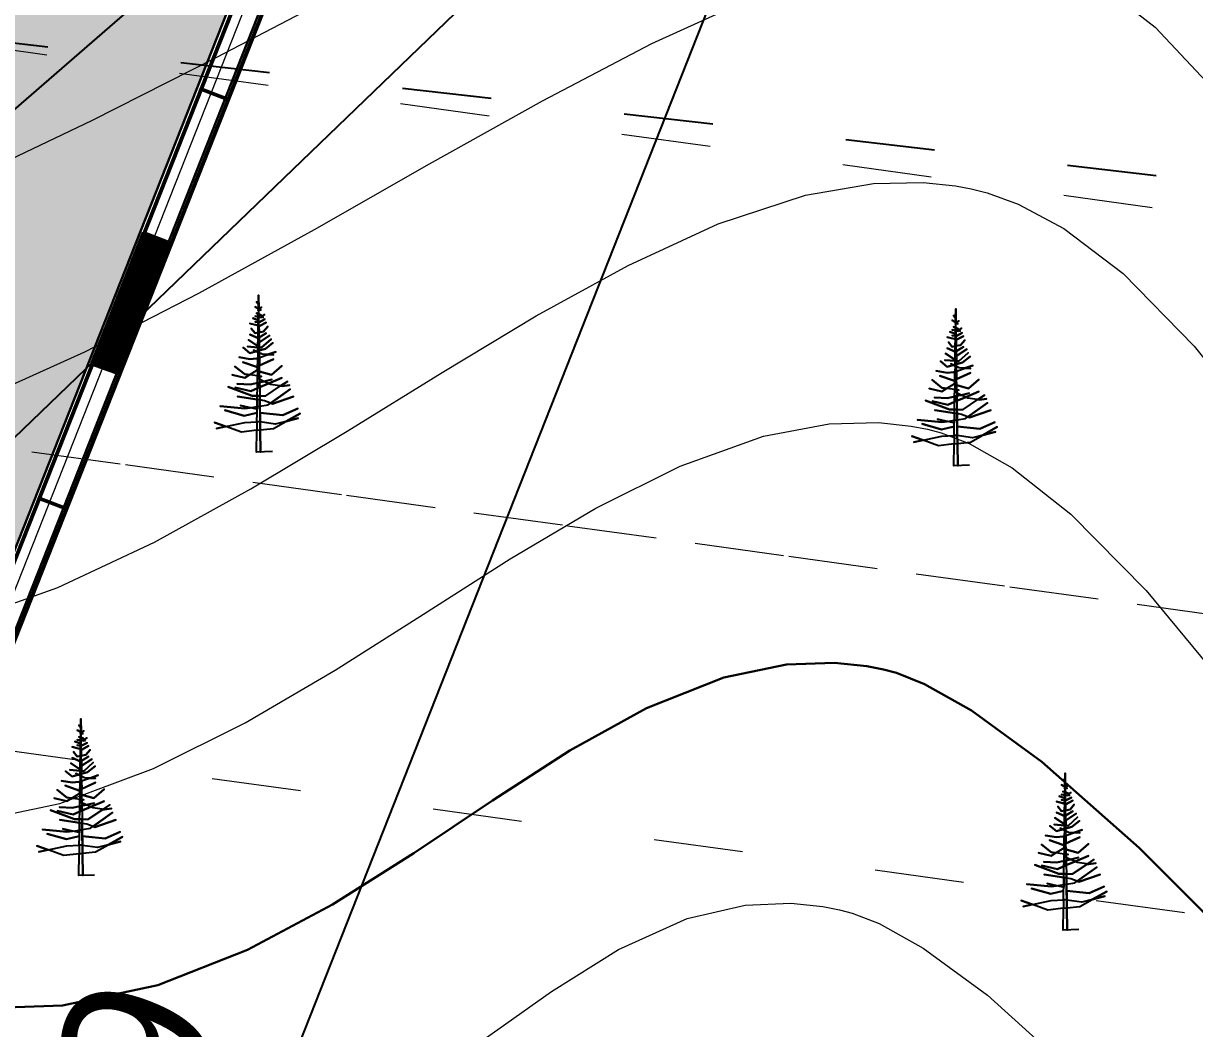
# Model space of a CAD drawing. Header units: feet. Extents: x 3381 to 684025, y 675186 to 4375940.
# Drawn here: x 682198.5 to 682214.25, y 4375676.15 to 4375689.66 of the extents above; entities that cross this region are included whole.
import ezdxf

# ---------------------------------------------------------------- set-up
doc = ezdxf.new("R2010")
doc.units = ezdxf.units.FT
doc.header["$MEASUREMENT"] = 0
doc.header["$PDMODE"] = 34
doc.header["$PDSIZE"] = 0.01
doc.linetypes.add('ACAD_ISO03W100', pattern=[30, 12, -18])
doc.layers.get('0').update_dxf_attribs({"linetype": 'CONTINUOUS'})
doc.layers.get('Defpoints').update_dxf_attribs({"linetype": 'CONTINUOUS'})
doc.layers.add('ANA HORIZONTAL', color=24, linetype='CONTINUOUS', lineweight=30)
doc.layers.add('HORIZANTAL', color=24, linetype='CONTINUOUS', lineweight=13)
doc.layers.add('Aqaclar', color=3, linetype='CONTINUOUS')
doc.styles.get("Standard").update_dxf_attribs({"font": 'arial.ttf', "height": 2})
doc.dimstyles.new('ISO-25', dxfattribs={"dimtxt": 2, "dimasz": 1, "dimexe": 1.25, "dimexo": 0.625, "dimtad": 1, "dimtxsty": 'Standard', "dimblk": 'OBLIQUE', "dimcen": 2.5, "dimadec": 0, "dimazin": 0, "dimtfac": 1, "dimtmove": 0, "dimatfit": 3, "dimldrblk": 'OBLIQUE', "dimfxl": 1, "dimarcsym": 0})

# ---------------------------------------------------------------- blocks, each defined once
blk = doc.blocks.new('_Oblique')
at = {"color": 0, "linetype": 'ByBlock', "lineweight": -2}
blk.add_line((-0.5, -0.5), (0.5, 0.5), dxfattribs=at)
blk = doc.blocks.new('*D47')
at = {"color": 0, "lineweight": -2, "transparency": 16777216}
for p, q in [((682212.089, 4375715.029), (682218.063, 4375712.668)), ((682184.901, 4375632.128), (682216.901, 4375713.128)), ((682180.089, 4375634.029), (682186.063, 4375631.668))]:
    blk.add_line(p, q, dxfattribs=at)
at = {"layer": 'Defpoints', "color": 0, "lineweight": 18, "transparency": 16777216}
for p in [(682211.507, 4375715.258), (682216.901, 4375713.128), (682179.507, 4375634.258)]:
    blk.add_point(p, dxfattribs=at)
at = {"color": 0, "lineweight": -2, "transparency": 16777216}
for p, rotation in [((682216.901, 4375713.128), 68.44292071496228), ((682184.901, 4375632.128), 248.4429207149623)]:
    blk.add_blockref('_Oblique', p, dxfattribs=dict(at, rotation=rotation))
at = {"color": 0, "lineweight": 18, "transparency": 16777216, "insert": (682199.202, 4375673.299), "char_height": 2, "attachment_point": 5, "rotation": 68.4429}
blk.add_mtext('87,09', dxfattribs=at)
blk = doc.blocks.new('*D34')
at = {"color": 0, "linetype": 'ACAD_ISO03W100', "lineweight": -2, "ltscale": 0.1, "transparency": 16777216}
for p, q in [((682195.236, 4375694.793), (682221.593, 4375691.741)), ((682219.776, 4375686.917), (682220.351, 4375691.885)), ((682194.661, 4375689.826), (682221.018, 4375686.773))]:
    blk.add_line(p, q, dxfattribs=at)
at = {"layer": 'Defpoints', "color": 0, "linetype": 'ACAD_ISO03W100', "lineweight": 18, "ltscale": 0.1, "transparency": 16777216}
for p in [(682194.616, 4375694.865, 243.171), (682220.351, 4375691.885), (682194.04, 4375689.897, 243.171)]:
    blk.add_point(p, dxfattribs=at)
at = {"color": 0, "linetype": 'ACAD_ISO03W100', "lineweight": -2, "ltscale": 0.1, "transparency": 16777216}
for p, rotation in [((682220.351, 4375691.885), 83.39454021314612), ((682219.776, 4375686.917), 263.3945402131461)]:
    blk.add_blockref('_Oblique', p, dxfattribs=dict(at, rotation=rotation))
at = {"color": 0, "linetype": 'ACAD_ISO03W100', "lineweight": 18, "ltscale": 0.1, "transparency": 16777216, "insert": (682218.429, 4375689.591), "char_height": 2, "attachment_point": 5, "rotation": 83.3945}
blk.add_mtext('{\\fArial|b0|i0|c238|p34;5.0}', dxfattribs=at)
blk = doc.blocks.new('*D25')
at = {"color": 0, "lineweight": -2, "transparency": 16777216}
blk.add_arc((682188.327, 4375657.126), 7.21, 68.4429, 172.4341, dxfattribs=at)
at = {"layer": 'Defpoints', "color": 0, "lineweight": 18, "transparency": 16777216}
for p in [(682211.247, 4375715.144), (682091.707, 4375669.959), (682182.988, 4375661.972), (682188.362, 4375657.122), (682179.389, 4375634.503)]:
    blk.add_point(p, dxfattribs=at)
at = {"color": 0, "lineweight": -2, "transparency": 16777216}
for p, rotation in [((682190.976, 4375663.832), 338.4429207148453), ((682181.179, 4375658.076), 262.4341392844076)]:
    blk.add_blockref('_Oblique', p, dxfattribs=dict(at, rotation=rotation))
at = {"color": 0, "lineweight": 18, "transparency": 16777216, "insert": (682183.84, 4375664.762), "char_height": 2, "attachment_point": 5, "rotation": 30.4385}
blk.add_mtext('104°', dxfattribs=at)

msp = doc.modelspace()

# ---------------------------------------------------------------- hatches: boundary and pattern name
at = {"lineweight": 25}
h = msp.add_hatch(dxfattribs=at)
h.set_pattern_fill('GRASS', color=3)
h.set_pattern_definition([(90, (1292.8779, 801.1559), (-0.707106781, 0.707106781), [0.1875, -1.226713563]), (45, (1292.8779, 801.1559), (-0.70710678119, 0.70710678119), [0.1875, -0.8125]), (135, (1292.8779, 801.1559), (-0.70710678119, -0.70710678119), [0.1875, -0.8125])])
edge = h.paths.add_edge_path(flags=16)
edge.add_arc((682105.84865, 4375677.65053), 3.56005, 0, 360)
edge = h.paths.add_edge_path()
edge.add_arc((682171.50499, 4375648.56641), 2.12139, 0, 360)
edge = h.paths.add_edge_path()
edge.add_line((682108.64083, 4375679.85909), (682113.17785, 4375679.2513))
edge.add_line((682113.17785, 4375679.2513), (682113.56487, 4375682.14026))
edge.add_line((682113.56487, 4375682.14026), (682106.23846, 4375683.12958))
edge.add_line((682106.23846, 4375683.12958), (682108.37957, 4375698.98567))
edge.add_line((682108.37957, 4375698.98567), (682116.75234, 4375697.85506))
edge.add_line((682116.75234, 4375697.85506), (682117.47927, 4375703.23835))
edge.add_line((682117.47927, 4375703.23835), (682112.82744, 4375703.90955))
edge.add_line((682112.82744, 4375703.90955), (682113.64144, 4375709.55112))
edge.add_line((682113.64144, 4375709.55112), (682121.76329, 4375708.39762))
edge.add_line((682121.76329, 4375708.39762), (682125.50927, 4375735.51285))
edge.add_line((682125.50927, 4375735.51285), (682125.60219, 4375736.20243))
edge.add_line((682125.60219, 4375736.20243), (682125.33204, 4375735.70925))
edge.add_line((682125.33204, 4375735.70925), (682087.79442, 4375662.37994))
edge.add_line((682087.79442, 4375662.37994), (682179.38919, 4375634.50327))
edge.add_line((682179.38919, 4375634.50327), (682211.24714, 4375715.14369))
edge.add_line((682211.24714, 4375715.14369), (682204.13671, 4375717.86497))
edge.add_line((682204.13671, 4375717.86497), (682202.38248, 4375713.28135))
edge.add_line((682202.38248, 4375713.28135), (682194.01839, 4375716.21455))
edge.add_arc((682353.44716, 4375651.32986), 172.12656, 157.8545463, 159.3177752)
edge.add_line((682192.41352, 4375712.12231), (682205.77828, 4375710.32554))
edge.add_line((682205.77828, 4375710.32554), (682205.03612, 4375705.07767))
edge.add_line((682205.03612, 4375705.07767), (682191.70717, 4375706.88497))
edge.add_arc((682192.00748, 4375703.74409), 3.15521, 95.461516, 167.592502)
edge.add_line((682188.92597, 4375704.42203), (682188.92597, 4375703.46651))
edge.add_line((682188.92597, 4375703.46651), (682190.59285, 4375703.86026))
edge.add_line((682190.59285, 4375703.86026), (682196.1848, 4375702.88131))
edge.add_line((682196.1848, 4375702.88131), (682194.23476, 4375689.69784))
edge.add_line((682194.23476, 4375689.69784), (682194.01539, 4375689.69784))
edge.add_line((682194.01539, 4375689.69784), (682188.92597, 4375690.41529))
edge.add_line((682188.92597, 4375690.41529), (682189.53759, 4375695.78319))
edge.add_line((682189.53759, 4375695.78319), (682194.64022, 4375695.08381))
edge.add_line((682194.64022, 4375695.08381), (682194.99134, 4375697.64556))
edge.add_line((682194.99134, 4375697.64556), (682189.81164, 4375698.35551))
edge.add_line((682189.81164, 4375698.35551), (682190.40706, 4375703.44416))
edge.add_line((682190.40706, 4375703.44416), (682188.82623, 4375703.23511))
edge.add_line((682188.82623, 4375703.23511), (682186.77022, 4375687.26853))
edge.add_line((682186.77022, 4375687.26853), (682195.50641, 4375686.05974))
edge.add_line((682195.50641, 4375686.05974), (682194.6758, 4375678.70417))
edge.add_line((682194.6758, 4375678.70417), (682185.8926, 4375679.91946))
edge.add_line((682185.8926, 4375679.91946), (682185.51355, 4375677.26908))
edge.add_line((682185.51355, 4375677.26908), (682179.38594, 4375678.07251))
edge.add_arc((682178.94963, 4375668.08203), 10, 87.499348, 110.778603)
edge.add_line((682175.40205, 4375677.43161), (682185.15133, 4375676.00548))
edge.add_line((682185.15133, 4375676.00548), (682184.52449, 4375672.51119))
edge.add_line((682184.52449, 4375672.51119), (682181.21386, 4375673.03668))
edge.add_line((682181.21386, 4375673.03668), (682181.60716, 4375676.11085))
edge.add_line((682181.60716, 4375676.11085), (682179.07598, 4375676.44567))
edge.add_line((682179.07598, 4375676.44567), (682178.67102, 4375673.38414))
edge.add_line((682178.67102, 4375673.38414), (682175.34696, 4375673.82383))
edge.add_line((682175.34696, 4375673.82383), (682175.69974, 4375676.92142))
edge.add_line((682175.69974, 4375676.92142), (682174.90535, 4375677.22773))
edge.add_arc((682179.11889, 4375667.86943), 10.26312, 114.239473, 179.009552)
edge.add_line((682168.8573, 4375668.04684), (682168.50755, 4375665.41112))
edge.add_line((682168.50755, 4375665.41112), (682165.52104, 4375665.73781))
edge.add_line((682165.52104, 4375665.73781), (682164.64008, 4375660.87508))
edge.add_line((682164.64008, 4375660.87508), (682155.93104, 4375662.08826))
edge.add_line((682155.93104, 4375662.08826), (682156.6183, 4375666.98879))
edge.add_line((682156.6183, 4375666.98879), (682149.69258, 4375667.90781))
edge.add_line((682149.69258, 4375667.90781), (682150.12707, 4375671.18217))
edge.add_arc((682147.15314, 4375671.5768), 3, 352.441183, 442.140201)
edge.add_line((682147.56339, 4375674.54862), (682135.67766, 4375676.1894))
edge.add_line((682135.67766, 4375676.1894), (682134.40637, 4375666.77204))
edge.add_line((682134.40637, 4375666.77204), (682127.10306, 4375667.7505))
edge.add_line((682127.10306, 4375667.7505), (682128.35698, 4375677.19999))
edge.add_line((682128.35698, 4375677.19999), (682125.34172, 4375677.62181))
edge.add_line((682125.34172, 4375677.62181), (682124.08043, 4375668.11674))
edge.add_line((682124.08043, 4375668.11674), (682122.65018, 4375668.39147))
edge.add_line((682122.65018, 4375668.39147), (682111.9298, 4375669.93498))
edge.add_line((682111.9298, 4375669.93498), (682112.97868, 4375677.76458))
edge.add_line((682112.97868, 4375677.76458), (682109.35793, 4375678.24963))
edge.add_arc((682105.84865, 4375677.65053), 3.56005, 9.687955, 38.343389)
at = {"lineweight": 50}
h = msp.add_hatch(dxfattribs=at)
h.set_pattern_fill('ANSI31', scale=0.3, angle=76.628787)
h.set_pattern_definition([(121.628787469, (4781179.712035, 2697176.943844), (-0.03192988339517, -0.01966551668202), [])])
h.paths.add_polyline_path([(682199.42392, 4375685.08546), (682200.11939, 4375686.84252), (682200.48989, 4375686.69992), (682199.80027, 4375684.95)])

# ---------------------------------------------------------------- linework, layer by layer
for p in [(682176.52055, 4375669.50957, -1102.20019), (682182.44603, 4375668.75292)]:
    msp.add_line(p, (682245.236, 4375729.19944))
at = {"color": 7, "linetype": 'ACAD_ISO03W100', "lineweight": 18, "ltscale": 0.1}
for p, q in [((682194.6594, 4375689.81203), (682221.18834, 4375686.15006)), ((682192.67363, 4375684.72368, 243.17116), (682220.46196, 4375680.88787, 243.17116)), ((682193.93303, 4375684.54984), (682220.46196, 4375680.88787)), ((682192.12427, 4375680.74391, 243.17116), (682219.91261, 4375676.9081, 243.17116))]:
    msp.add_line(p, q, dxfattribs=at)
at = {"color": 7, "lineweight": 50}
for p, q in [((682200.87251, 4375688.78589), (682201.23534, 4375688.64703)), ((682198.7088, 4375683.27876), (682199.07163, 4375683.13989))]:
    msp.add_line(p, q, dxfattribs=at)
at = {"color": 7, "lineweight": 30}
for points in [[(682199.39285, 4375720.10881), (682211.76772, 4375715.37276), (682179.62566, 4375634.01318), (682087.22044, 4375662.13651), (682130.41122, 4375746.50919), (682190.05016, 4375723.68441)], [(682199.24988, 4375719.73524), (682211.24714, 4375715.14369), (682179.38919, 4375634.50327), (682087.79442, 4375662.37994), (682130.60364, 4375746.00726), (682189.90719, 4375723.31084)]]:
    msp.add_lwpolyline(points, dxfattribs=at)
at = {"color": 1, "lineweight": 0}
msp.add_lwpolyline([(682087.50743, 4375662.25822), (682130.50743, 4375746.25822), (682211.50743, 4375715.25822), (682179.50743, 4375634.25822)], close=True, dxfattribs=at)
at = {"color": 7, "lineweight": 50}
for points in [[(682190.15981, 4375723.24367), (682190.33431, 4375723.60517), (682165.01152, 4375733.28673), (682126.11695, 4375738.12039), (682091.07134, 4375669.65716), (682188.61997, 4375656.66888), (682204.39706, 4375696.58512), (682204.03799, 4375696.72719), (682188.36159, 4375657.12156), (682091.70697, 4375669.95943), (682126.39604, 4375737.68662), (682164.91075, 4375732.91319), (682190.15981, 4375723.24367)], [(682199.42392, 4375685.08546), (682200.11939, 4375686.84252), (682200.48989, 4375686.69992), (682199.79848, 4375684.95065), (682199.42392, 4375685.08546)]]:
    msp.add_lwpolyline(points, dxfattribs=at)
at = {"linetype": 'Continuous'}
msp.add_open_spline([(682139.47963, 4375868.22821), (682141.3006, 4375864.75779), (682147.60661, 4375852.73973), (682157.50344, 4375834.7584), (682171.49822, 4375815.49396), (682182.26949, 4375795.29608), (682193.23269, 4375777.41052), (682202.36035, 4375760.00732), (682215.7753, 4375741.48611), (682232.37485, 4375727.19698), (682243.90986, 4375712.36038), (682251.84002, 4375701.87762), (682263.15807, 4375689.959), (682271.40714, 4375679.26706), (682275.85095, 4375673.50726)], degree=3, knots=[0, 0, 0, 0, 11.75951037, 40.72320969, 61.46233043, 83.05497871, 109.29071666, 124.3927439, 141.9627176, 177.53300774, 189.55882144, 198.27648785, 216.95544768, 238.76886618, 238.76886618, 238.76886618, 238.76886618], dxfattribs=at)
at = {"layer": 'ANA HORIZONTAL', "color": 32, "lineweight": 30, "elevation": 690}
msp.add_lwpolyline([(682197.88537, 4375676.41797), (682199.03025, 4375676.46136), (682200.30974, 4375676.73546), (682201.51414, 4375677.20759), (682202.65696, 4375677.8183), (682203.75168, 4375678.50809), (682204.81178, 4375679.21749), (682205.85076, 4375679.88702), (682206.8821, 4375680.45721), (682207.91929, 4375680.86859), (682208.76232, 4375681.04337), (682209.40687, 4375681.06446), (682209.84403, 4375681.019), (682210.06518, 4375680.97698), (682210.24076, 4375680.92995), (682210.6194, 4375680.78022), (682211.25046, 4375680.42563), (682212.19391, 4375679.73584), (682213.50346, 4375678.57983), (682214.91398, 4375677.16871)], dxfattribs=at)
at = {"layer": 'Aqaclar', "color": 3}
for points in [[(682201.85009, 4375683.90419), (682201.63834, 4375683.89671), (682201.64202, 4375684.19109), (682201.43414, 4375684.16758), (682201.22469, 4375684.24295), (682201.07408, 4375684.29715), (682201.22469, 4375684.24295), (682201.09936, 4375684.21617), (682201.22469, 4375684.24295), (682201.47836, 4375684.29715), (682201.64343, 4375684.3042), (682201.64202, 4375684.19109), (682201.68731, 4375684.19622), (682201.69104, 4375683.89857), (682201.68731, 4375684.19622), (682201.86367, 4375684.21617), (682202.03022, 4375684.30982), (682202.19845, 4375684.35383), (682202.03022, 4375684.30982), (682202.22372, 4375684.41862), (682202.03022, 4375684.30982), (682201.88893, 4375684.27285), (682201.68598, 4375684.30259), (682201.68731, 4375684.19622), (682201.68598, 4375684.30259), (682201.66785, 4375684.30524), (682201.64343, 4375684.3042), (682201.64496, 4375684.42685), (682201.64259, 4375684.42672), (682201.47203, 4375684.38622), (682201.21305, 4375684.45911), (682201.47203, 4375684.38622), (682201.64259, 4375684.42672), (682201.64496, 4375684.42685), (682201.64554, 4375684.47309), (682201.63627, 4375684.47531), (682201.42151, 4375684.5239), (682201.55106, 4375684.49459), (682201.47836, 4375684.4834), (682201.14989, 4375684.51579), (682201.47836, 4375684.4834), (682201.55106, 4375684.49459), (682201.64599, 4375684.50919), (682201.64554, 4375684.47309), (682201.64599, 4375684.50919), (682201.68333, 4375684.51494), (682201.68598, 4375684.30259), (682201.68442, 4375684.42721), (682201.6868, 4375684.42672), (682201.99, 4375684.39433), (682202.19214, 4375684.4834), (682201.99, 4375684.39433), (682201.68442, 4375684.42721), (682201.68333, 4375684.51494), (682201.79418, 4375684.53199), (682202.09107, 4375684.74254), (682201.82883, 4375684.55656), (682201.85103, 4375684.54819), (682202.13529, 4375684.64536), (682201.85103, 4375684.54819), (682201.74365, 4375684.58868), (682201.68228, 4375684.59834), (682201.68333, 4375684.51494), (682201.68228, 4375684.59834), (682201.64717, 4375684.60387), (682201.64599, 4375684.50919), (682201.64717, 4375684.60387), (682201.3836, 4375684.64536), (682201.64717, 4375684.60387), (682201.64779, 4375684.65347), (682201.57941, 4375684.65347), (682201.25726, 4375684.77493), (682201.57941, 4375684.65347), (682201.64779, 4375684.65347), (682201.64908, 4375684.75611), (682201.56047, 4375684.71825), (682201.35202, 4375684.76684), (682201.56047, 4375684.71825), (682201.68015, 4375684.76939), (682201.6816, 4375684.65347), (682201.64779, 4375684.65347), (682201.6816, 4375684.65347), (682201.68228, 4375684.59834), (682201.6816, 4375684.65347), (682201.7626, 4375684.65347), (682201.96142, 4375684.78645), (682202.05317, 4375684.84782), (682201.96142, 4375684.78645), (682201.98369, 4375684.78303), (682202.07844, 4375684.79923), (682201.98369, 4375684.78303), (682201.82577, 4375684.80732), (682201.79843, 4375684.81994), (682201.68015, 4375684.76939), (682201.79843, 4375684.81994), (682201.97737, 4375684.89641), (682201.79843, 4375684.81994), (682201.73729, 4375684.84816), (682201.84472, 4375684.87211), (682201.73729, 4375684.84816), (682201.66785, 4375684.88021), (682201.67882, 4375684.87514), (682201.67932, 4375684.83523), (682201.73729, 4375684.84816), (682201.67932, 4375684.83523), (682201.68015, 4375684.76939), (682201.67932, 4375684.83523), (682201.64998, 4375684.82869), (682201.64908, 4375684.75611), (682201.64998, 4375684.82869), (682201.55415, 4375684.80732), (682201.37729, 4375684.81543), (682201.55415, 4375684.80732), (682201.64998, 4375684.82869), (682201.65113, 4375684.92038), (682201.70575, 4375684.9126), (682201.67844, 4375684.91649), (682201.67882, 4375684.87514), (682201.67844, 4375684.91649), (682201.65113, 4375684.92038), (682201.47836, 4375684.94499), (682201.3457, 4375685.05026), (682201.47836, 4375684.94499), (682201.5423, 4375684.93588), (682201.47836, 4375684.89641), (682201.3078, 4375684.93689), (682201.47836, 4375684.89641), (682201.5423, 4375684.93588), (682201.65217, 4375685.00397), (682201.65113, 4375684.92038), (682201.67831, 4375684.91651), (682201.67751, 4375684.98011), (682201.8384, 4375684.93689), (682201.97737, 4375685.05837), (682201.8384, 4375684.93689), (682201.67751, 4375684.98011), (682201.6765, 4375685.06079), (682201.86367, 4375685.14744), (682201.63627, 4375685.04217), (682201.45308, 4375685.10696), (682201.63627, 4375685.04217), (682201.65275, 4375685.04979), (682201.65217, 4375685.00397), (682201.65414, 4375685.16168), (682201.63627, 4375685.15554), (682201.54784, 4375685.14744), (682201.40255, 4375685.17174), (682201.54784, 4375685.14744), (682201.63627, 4375685.15554), (682201.65414, 4375685.16168), (682201.67515, 4375685.16891), (682201.6765, 4375685.06079), (682201.67515, 4375685.16891), (682201.89525, 4375685.24462), (682201.78912, 4375685.20811), (682201.86367, 4375685.20413), (682201.71207, 4375685.21223), (682201.59837, 4375685.26892), (682201.65522, 4375685.24057), (682201.65414, 4375685.16168), (682201.67515, 4375685.16891), (682201.67398, 4375685.26272), (682201.54784, 4375685.22842), (682201.4594, 4375685.30131), (682201.54784, 4375685.22842), (682201.65534, 4375685.25766), (682201.65522, 4375685.24057), (682201.65534, 4375685.25766), (682201.75629, 4375685.28511), (682201.85736, 4375685.36609), (682201.75629, 4375685.28511), (682201.67398, 4375685.26272), (682201.67346, 4375685.30407), (682201.70575, 4375685.30131), (682201.83208, 4375685.41468), (682201.70575, 4375685.30131), (682201.67346, 4375685.30407), (682201.65594, 4375685.30557), (682201.65534, 4375685.25766), (682201.65594, 4375685.30557), (682201.51625, 4375685.31751), (682201.65594, 4375685.30557), (682201.65614, 4375685.32113), (682201.52888, 4375685.40658), (682201.65614, 4375685.32113), (682201.65753, 4375685.43259), (682201.66154, 4375685.43088), (682201.54784, 4375685.47947), (682201.66154, 4375685.43088), (682201.76892, 4375685.49566), (682201.6718, 4375685.43707), (682201.67346, 4375685.30407), (682201.67263, 4375685.37057), (682201.81314, 4375685.46327), (682201.67263, 4375685.37057), (682201.67092, 4375685.50711), (682201.73102, 4375685.51995), (682201.78787, 4375685.58474), (682201.73102, 4375685.51995), (682201.67092, 4375685.50711), (682201.65843, 4375685.50444), (682201.65753, 4375685.43259), (682201.65843, 4375685.50444), (682201.61732, 4375685.49566), (682201.56678, 4375685.56045), (682201.61732, 4375685.49566), (682201.65843, 4375685.50444), (682201.6596, 4375685.59794), (682201.54784, 4375685.62523), (682201.68048, 4375685.59284), (682201.76892, 4375685.64143), (682201.68048, 4375685.59284), (682201.66982, 4375685.59544), (682201.67092, 4375685.50711), (682201.66982, 4375685.59544), (682201.66926, 4375685.63968), (682201.74997, 4375685.68191), (682201.66926, 4375685.63968), (682201.66835, 4375685.71234), (682201.69944, 4375685.70621), (682201.66835, 4375685.71234), (682201.61732, 4375685.72241), (682201.66104, 4375685.71378), (682201.6596, 4375685.59794), (682201.66014, 4375685.64168), (682201.61732, 4375685.64952), (682201.66014, 4375685.64168), (682201.66052, 4375685.6718), (682201.58573, 4375685.69811), (682201.66052, 4375685.6718), (682201.66104, 4375685.71378), (682201.66154, 4375685.75318), (682201.63627, 4375685.76289), (682201.66786, 4375685.75074), (682201.69944, 4375685.7386), (682201.7247, 4375685.70621), (682201.7115, 4375685.72314), (682201.74365, 4375685.7467), (682201.69944, 4375685.7143), (682201.7115, 4375685.72314), (682201.69944, 4375685.7386), (682201.66786, 4375685.75074), (682201.66835, 4375685.71234), (682201.66787, 4375685.75074), (682201.6671, 4375685.8129), (682201.70575, 4375685.84387), (682201.67207, 4375685.81688), (682201.69312, 4375685.80339), (682201.67207, 4375685.81688), (682201.66241, 4375685.82307), (682201.61732, 4375685.85198), (682201.66241, 4375685.82307), (682201.66315, 4375685.88273), (682201.63627, 4375685.91676), (682201.66315, 4375685.88273), (682201.66469, 4375686.0055), (682201.66701, 4375685.82013), (682201.6671, 4375685.8129), (682201.66701, 4375685.82013), (682201.66241, 4375685.82307), (682201.66223, 4375685.809), (682201.6671, 4375685.8129), (682201.65522, 4375685.80339), (682201.66223, 4375685.809), (682201.66154, 4375685.75318)], [(682211.22335, 4375683.72069), (682211.0116, 4375683.7132), (682211.01528, 4375684.00759), (682210.8074, 4375683.98407), (682210.59796, 4375684.05944), (682210.44735, 4375684.11364), (682210.59796, 4375684.05944), (682210.47262, 4375684.03266), (682210.59796, 4375684.05944), (682210.85162, 4375684.11364), (682211.0167, 4375684.12069), (682211.01528, 4375684.00759), (682211.06058, 4375684.01271), (682211.0643, 4375683.71507), (682211.06058, 4375684.01271), (682211.23694, 4375684.03266), (682211.40348, 4375684.12631), (682211.57172, 4375684.17033), (682211.40348, 4375684.12631), (682211.59698, 4375684.23512), (682211.40348, 4375684.12631), (682211.2622, 4375684.08935), (682211.05925, 4375684.11908), (682211.06058, 4375684.01271), (682211.05925, 4375684.11908), (682211.04112, 4375684.12174), (682211.0167, 4375684.12069), (682211.01823, 4375684.24334), (682211.01585, 4375684.24321), (682210.84529, 4375684.20272), (682210.58632, 4375684.2756), (682210.84529, 4375684.20272), (682211.01585, 4375684.24321), (682211.01823, 4375684.24334), (682211.01881, 4375684.28958), (682211.00954, 4375684.2918), (682210.79477, 4375684.34039), (682210.92432, 4375684.31108), (682210.85162, 4375684.2999), (682210.52315, 4375684.33229), (682210.85162, 4375684.2999), (682210.92432, 4375684.31108), (682211.01926, 4375684.32569), (682211.01881, 4375684.28958), (682211.01926, 4375684.32569), (682211.05659, 4375684.33143), (682211.05925, 4375684.11908), (682211.05769, 4375684.24371), (682211.06006, 4375684.24321), (682211.36327, 4375684.21082), (682211.5654, 4375684.2999), (682211.36327, 4375684.21082), (682211.05769, 4375684.24371), (682211.05659, 4375684.33143), (682211.16745, 4375684.34849), (682211.46434, 4375684.55904), (682211.20209, 4375684.37306), (682211.2243, 4375684.36469), (682211.50855, 4375684.46186), (682211.2243, 4375684.36469), (682211.11691, 4375684.40517), (682211.05555, 4375684.41483), (682211.05659, 4375684.33143), (682211.05555, 4375684.41483), (682211.02044, 4375684.42036), (682211.01926, 4375684.32569), (682211.02044, 4375684.42036), (682210.75687, 4375684.46186), (682211.02044, 4375684.42036), (682211.02106, 4375684.46996), (682210.95268, 4375684.46996), (682210.63053, 4375684.59143), (682210.95268, 4375684.46996), (682211.02106, 4375684.46996), (682211.02234, 4375684.57261), (682210.93373, 4375684.53474), (682210.72528, 4375684.58333), (682210.93373, 4375684.53474), (682211.05341, 4375684.58589), (682211.05486, 4375684.46996), (682211.02106, 4375684.46996), (682211.05486, 4375684.46996), (682211.05555, 4375684.41483), (682211.05486, 4375684.46996), (682211.13587, 4375684.46996), (682211.33469, 4375684.60295), (682211.42643, 4375684.66431), (682211.33469, 4375684.60295), (682211.35695, 4375684.59952), (682211.4517, 4375684.61572), (682211.35695, 4375684.59952), (682211.19903, 4375684.62382), (682211.1717, 4375684.63643), (682211.05341, 4375684.58589), (682211.1717, 4375684.63643), (682211.35064, 4375684.7129), (682211.1717, 4375684.63643), (682211.11055, 4375684.66465), (682211.21798, 4375684.68861), (682211.11055, 4375684.66465), (682211.04112, 4375684.6967), (682211.05209, 4375684.69164), (682211.05259, 4375684.65173), (682211.11055, 4375684.66465), (682211.05259, 4375684.65173), (682211.05341, 4375684.58589), (682211.05259, 4375684.65173), (682211.02325, 4375684.64519), (682211.02234, 4375684.57261), (682211.02325, 4375684.64519), (682210.92742, 4375684.62382), (682210.75055, 4375684.63192), (682210.92742, 4375684.62382), (682211.02325, 4375684.64519), (682211.02439, 4375684.73687), (682211.07902, 4375684.72909), (682211.05171, 4375684.73298), (682211.05209, 4375684.69164), (682211.05171, 4375684.73298), (682211.02439, 4375684.73687), (682210.85162, 4375684.76148), (682210.71896, 4375684.86676), (682210.85162, 4375684.76148), (682210.91557, 4375684.75237), (682210.85162, 4375684.7129), (682210.68106, 4375684.75339), (682210.85162, 4375684.7129), (682210.91557, 4375684.75237), (682211.02544, 4375684.82046), (682211.02439, 4375684.73687), (682211.05157, 4375684.733), (682211.05078, 4375684.79661), (682211.21166, 4375684.75339), (682211.35064, 4375684.87486), (682211.21166, 4375684.75339), (682211.05078, 4375684.79661), (682211.04977, 4375684.87729), (682211.23694, 4375684.96394), (682211.00954, 4375684.85866), (682210.82635, 4375684.92345), (682211.00954, 4375684.85866), (682211.02601, 4375684.86629), (682211.02544, 4375684.82046), (682211.02741, 4375684.97818), (682211.00954, 4375684.97203), (682210.9211, 4375684.96394), (682210.77581, 4375684.98823), (682210.9211, 4375684.96394), (682211.00954, 4375684.97203), (682211.02741, 4375684.97818), (682211.04841, 4375684.9854), (682211.04977, 4375684.87729), (682211.04841, 4375684.9854), (682211.26851, 4375685.06112), (682211.16238, 4375685.02461), (682211.23694, 4375685.02062), (682211.08533, 4375685.02873), (682210.97164, 4375685.08541), (682211.02849, 4375685.05707), (682211.02741, 4375684.97818), (682211.04841, 4375684.9854), (682211.04724, 4375685.07922), (682210.9211, 4375685.04492), (682210.83266, 4375685.1178), (682210.9211, 4375685.04492), (682211.02861, 4375685.07415), (682211.02849, 4375685.05707), (682211.02861, 4375685.07415), (682211.12955, 4375685.1016), (682211.23062, 4375685.18258), (682211.12955, 4375685.1016), (682211.04724, 4375685.07922), (682211.04672, 4375685.12056), (682211.07902, 4375685.1178), (682211.20535, 4375685.23117), (682211.07902, 4375685.1178), (682211.04672, 4375685.12056), (682211.02921, 4375685.12206), (682211.02861, 4375685.07415), (682211.02921, 4375685.12206), (682210.88951, 4375685.134), (682211.02921, 4375685.12206), (682211.0294, 4375685.13763), (682210.90214, 4375685.22308), (682211.0294, 4375685.13763), (682211.03079, 4375685.24908), (682211.0348, 4375685.24737), (682210.9211, 4375685.29596), (682211.0348, 4375685.24737), (682211.14218, 4375685.31215), (682211.04506, 4375685.25356), (682211.04672, 4375685.12056), (682211.04589, 4375685.18706), (682211.1864, 4375685.27976), (682211.04589, 4375685.18706), (682211.04419, 4375685.32361), (682211.10428, 4375685.33645), (682211.16113, 4375685.40124), (682211.10428, 4375685.33645), (682211.04419, 4375685.32361), (682211.03169, 4375685.32094), (682211.03079, 4375685.24908), (682211.03169, 4375685.32094), (682210.99058, 4375685.31215), (682210.94005, 4375685.37694), (682210.99058, 4375685.31215), (682211.03169, 4375685.32094), (682211.03286, 4375685.41443), (682210.9211, 4375685.44172), (682211.05375, 4375685.40933), (682211.14218, 4375685.45792), (682211.05375, 4375685.40933), (682211.04308, 4375685.41194), (682211.04419, 4375685.32361), (682211.04308, 4375685.41194), (682211.04253, 4375685.45618), (682211.12324, 4375685.49841), (682211.04253, 4375685.45618), (682211.04162, 4375685.52883), (682211.0727, 4375685.5227), (682211.04162, 4375685.52883), (682210.99058, 4375685.5389), (682211.03431, 4375685.53028), (682211.03286, 4375685.41443), (682211.03341, 4375685.45818), (682210.99058, 4375685.46602), (682211.03341, 4375685.45818), (682211.03378, 4375685.48829), (682210.95899, 4375685.51461), (682211.03378, 4375685.48829), (682211.03431, 4375685.53028), (682211.0348, 4375685.56967), (682211.00954, 4375685.57939), (682211.04112, 4375685.56724), (682211.0727, 4375685.55509), (682211.09797, 4375685.5227), (682211.08476, 4375685.53963), (682211.11691, 4375685.5632), (682211.0727, 4375685.5308), (682211.08476, 4375685.53963), (682211.0727, 4375685.55509), (682211.04112, 4375685.56724), (682211.04162, 4375685.52883), (682211.04114, 4375685.56723), (682211.04036, 4375685.6294), (682211.07902, 4375685.66037), (682211.04533, 4375685.63338), (682211.06639, 4375685.61988), (682211.04533, 4375685.63338), (682211.03567, 4375685.63957), (682210.99058, 4375685.66847), (682211.03567, 4375685.63957), (682211.03642, 4375685.69922), (682211.00954, 4375685.73325), (682211.03642, 4375685.69922), (682211.03795, 4375685.822), (682211.04027, 4375685.63662), (682211.04036, 4375685.6294), (682211.04027, 4375685.63662), (682211.03567, 4375685.63957), (682211.0355, 4375685.6255), (682211.04036, 4375685.6294), (682211.02849, 4375685.61988), (682211.0355, 4375685.6255), (682211.0348, 4375685.56967)], [(682199.46078, 4375678.21383), (682199.24903, 4375678.20634), (682199.25271, 4375678.50073), (682199.04483, 4375678.47721), (682198.83539, 4375678.55258), (682198.68478, 4375678.60678), (682198.83539, 4375678.55258), (682198.71005, 4375678.5258), (682198.83539, 4375678.55258), (682199.08905, 4375678.60678), (682199.25413, 4375678.61383), (682199.25271, 4375678.50073), (682199.29801, 4375678.50585), (682199.30173, 4375678.2082), (682199.29801, 4375678.50585), (682199.47437, 4375678.5258), (682199.64091, 4375678.61945), (682199.80915, 4375678.66347), (682199.64091, 4375678.61945), (682199.83441, 4375678.72826), (682199.64091, 4375678.61945), (682199.49963, 4375678.58249), (682199.29668, 4375678.61222), (682199.29801, 4375678.50585), (682199.29668, 4375678.61222), (682199.27855, 4375678.61488), (682199.25413, 4375678.61383), (682199.25566, 4375678.73648), (682199.25328, 4375678.73635), (682199.08273, 4375678.69585), (682198.82375, 4375678.76874), (682199.08273, 4375678.69585), (682199.25328, 4375678.73635), (682199.25566, 4375678.73648), (682199.25624, 4375678.78272), (682199.24697, 4375678.78494), (682199.0322, 4375678.83353), (682199.16175, 4375678.80422), (682199.08905, 4375678.79304), (682198.76058, 4375678.82542), (682199.08905, 4375678.79304), (682199.16175, 4375678.80422), (682199.25669, 4375678.81883), (682199.25624, 4375678.78272), (682199.25669, 4375678.81883), (682199.29402, 4375678.82457), (682199.29668, 4375678.61222), (682199.29512, 4375678.73684), (682199.29749, 4375678.73635), (682199.6007, 4375678.70396), (682199.80283, 4375678.79304), (682199.6007, 4375678.70396), (682199.29512, 4375678.73684), (682199.29402, 4375678.82457), (682199.40488, 4375678.84163), (682199.70177, 4375679.05218), (682199.43952, 4375678.8662), (682199.46173, 4375678.85783), (682199.74598, 4375678.955), (682199.46173, 4375678.85783), (682199.35434, 4375678.89831), (682199.29298, 4375678.90797), (682199.29402, 4375678.82457), (682199.29298, 4375678.90797), (682199.25787, 4375678.9135), (682199.25669, 4375678.81883), (682199.25787, 4375678.9135), (682198.9943, 4375678.955), (682199.25787, 4375678.9135), (682199.25849, 4375678.9631), (682199.19011, 4375678.9631), (682198.86796, 4375679.08457), (682199.19011, 4375678.9631), (682199.25849, 4375678.9631), (682199.25977, 4375679.06575), (682199.17116, 4375679.02788), (682198.96271, 4375679.07647), (682199.17116, 4375679.02788), (682199.29084, 4375679.07902), (682199.29229, 4375678.9631), (682199.25849, 4375678.9631), (682199.29229, 4375678.9631), (682199.29298, 4375678.90797), (682199.29229, 4375678.9631), (682199.3733, 4375678.9631), (682199.57212, 4375679.09609), (682199.66386, 4375679.15745), (682199.57212, 4375679.09609), (682199.59438, 4375679.09266), (682199.68914, 4375679.10886), (682199.59438, 4375679.09266), (682199.43646, 4375679.11695), (682199.40913, 4375679.12957), (682199.29084, 4375679.07902), (682199.40913, 4375679.12957), (682199.58807, 4375679.20604), (682199.40913, 4375679.12957), (682199.34799, 4375679.15779), (682199.45541, 4375679.18175), (682199.34799, 4375679.15779), (682199.27855, 4375679.18984), (682199.28952, 4375679.18478), (682199.29002, 4375679.14487), (682199.34799, 4375679.15779), (682199.29002, 4375679.14487), (682199.29084, 4375679.07902), (682199.29002, 4375679.14487), (682199.26068, 4375679.13832), (682199.25977, 4375679.06575), (682199.26068, 4375679.13832), (682199.16485, 4375679.11695), (682198.98798, 4375679.12506), (682199.16485, 4375679.11695), (682199.26068, 4375679.13832), (682199.26182, 4375679.23001), (682199.31645, 4375679.22223), (682199.28914, 4375679.22612), (682199.28952, 4375679.18478), (682199.28914, 4375679.22612), (682199.26182, 4375679.23001), (682199.08905, 4375679.25462), (682198.9564, 4375679.35989), (682199.08905, 4375679.25462), (682199.153, 4375679.24551), (682199.08905, 4375679.20604), (682198.91849, 4375679.24652), (682199.08905, 4375679.20604), (682199.153, 4375679.24551), (682199.26287, 4375679.3136), (682199.26182, 4375679.23001), (682199.289, 4375679.22614), (682199.28821, 4375679.28974), (682199.4491, 4375679.24652), (682199.58807, 4375679.368), (682199.4491, 4375679.24652), (682199.28821, 4375679.28974), (682199.2872, 4375679.37042), (682199.47437, 4375679.45707), (682199.24697, 4375679.3518), (682199.06378, 4375679.41659), (682199.24697, 4375679.3518), (682199.26344, 4375679.35943), (682199.26287, 4375679.3136), (682199.26484, 4375679.47132), (682199.24697, 4375679.46517), (682199.15853, 4375679.45707), (682199.01324, 4375679.48137), (682199.15853, 4375679.45707), (682199.24697, 4375679.46517), (682199.26484, 4375679.47132), (682199.28585, 4375679.47854), (682199.2872, 4375679.37042), (682199.28585, 4375679.47854), (682199.50594, 4375679.55426), (682199.39981, 4375679.51775), (682199.47437, 4375679.51376), (682199.32277, 4375679.52187), (682199.20907, 4375679.57855), (682199.26592, 4375679.55021), (682199.26484, 4375679.47132), (682199.28585, 4375679.47854), (682199.28467, 4375679.57236), (682199.15853, 4375679.53805), (682199.07009, 4375679.61094), (682199.15853, 4375679.53805), (682199.26604, 4375679.56729), (682199.26592, 4375679.55021), (682199.26604, 4375679.56729), (682199.36698, 4375679.59474), (682199.46805, 4375679.67572), (682199.36698, 4375679.59474), (682199.28467, 4375679.57236), (682199.28415, 4375679.6137), (682199.31645, 4375679.61094), (682199.44278, 4375679.72431), (682199.31645, 4375679.61094), (682199.28415, 4375679.6137), (682199.26664, 4375679.6152), (682199.26604, 4375679.56729), (682199.26664, 4375679.6152), (682199.12694, 4375679.62714), (682199.26664, 4375679.6152), (682199.26683, 4375679.63077), (682199.13957, 4375679.71621), (682199.26683, 4375679.63077), (682199.26822, 4375679.74222), (682199.27223, 4375679.74051), (682199.15853, 4375679.7891), (682199.27223, 4375679.74051), (682199.37961, 4375679.80529), (682199.28249, 4375679.7467), (682199.28415, 4375679.6137), (682199.28332, 4375679.6802), (682199.42383, 4375679.7729), (682199.28332, 4375679.6802), (682199.28162, 4375679.81674), (682199.34171, 4375679.82958), (682199.39856, 4375679.89438), (682199.34171, 4375679.82958), (682199.28162, 4375679.81674), (682199.26912, 4375679.81407), (682199.26822, 4375679.74222), (682199.26912, 4375679.81407), (682199.22801, 4375679.80529), (682199.17748, 4375679.87008), (682199.22801, 4375679.80529), (682199.26912, 4375679.81407), (682199.27029, 4375679.90757), (682199.15853, 4375679.93486), (682199.29118, 4375679.90247), (682199.37961, 4375679.95106), (682199.29118, 4375679.90247), (682199.28051, 4375679.90507), (682199.28162, 4375679.81674), (682199.28051, 4375679.90507), (682199.27996, 4375679.94932), (682199.36067, 4375679.99154), (682199.27996, 4375679.94932), (682199.27905, 4375680.02197), (682199.31013, 4375680.01584), (682199.27905, 4375680.02197), (682199.22801, 4375680.03204), (682199.27174, 4375680.02341), (682199.27029, 4375679.90757), (682199.27084, 4375679.95132), (682199.22801, 4375679.95915), (682199.27084, 4375679.95132), (682199.27121, 4375679.98143), (682199.19642, 4375680.00774), (682199.27121, 4375679.98143), (682199.27174, 4375680.02341), (682199.27223, 4375680.06281), (682199.24697, 4375680.07252), (682199.27855, 4375680.06038), (682199.31013, 4375680.04823), (682199.3354, 4375680.01584), (682199.32219, 4375680.03277), (682199.35434, 4375680.05633), (682199.31013, 4375680.02393), (682199.32219, 4375680.03277), (682199.31013, 4375680.04823), (682199.27855, 4375680.06038), (682199.27905, 4375680.02197), (682199.27857, 4375680.06037), (682199.27779, 4375680.12253), (682199.31645, 4375680.1535), (682199.28276, 4375680.12652), (682199.30382, 4375680.11302), (682199.28276, 4375680.12652), (682199.2731, 4375680.13271), (682199.22801, 4375680.16161), (682199.2731, 4375680.13271), (682199.27385, 4375680.19236), (682199.24697, 4375680.22639), (682199.27385, 4375680.19236), (682199.27538, 4375680.31513), (682199.2777, 4375680.12976), (682199.27779, 4375680.12253), (682199.2777, 4375680.12976), (682199.2731, 4375680.13271), (682199.27293, 4375680.11864), (682199.27779, 4375680.12253), (682199.26592, 4375680.11302), (682199.27293, 4375680.11864), (682199.27223, 4375680.06281)], [(682212.69373, 4375677.47965), (682212.48198, 4375677.47216), (682212.48566, 4375677.76655), (682212.27778, 4375677.74303), (682212.06833, 4375677.81841), (682211.91772, 4375677.8726), (682212.06833, 4375677.81841), (682211.94299, 4375677.79162), (682212.06833, 4375677.81841), (682212.32199, 4375677.8726), (682212.48707, 4375677.87966), (682212.48566, 4375677.76655), (682212.53095, 4375677.77167), (682212.53467, 4375677.47403), (682212.53095, 4375677.77167), (682212.70731, 4375677.79162), (682212.87385, 4375677.88527), (682213.04209, 4375677.92929), (682212.87385, 4375677.88527), (682213.06735, 4375677.99408), (682212.87385, 4375677.88527), (682212.73257, 4375677.84831), (682212.52962, 4375677.87804), (682212.53095, 4375677.77167), (682212.52962, 4375677.87804), (682212.51149, 4375677.8807), (682212.48707, 4375677.87966), (682212.4886, 4375678.0023), (682212.48623, 4375678.00217), (682212.31567, 4375677.96168), (682212.05669, 4375678.03456), (682212.31567, 4375677.96168), (682212.48623, 4375678.00217), (682212.4886, 4375678.0023), (682212.48918, 4375678.04855), (682212.47991, 4375678.05077), (682212.26514, 4375678.09936), (682212.3947, 4375678.07004), (682212.32199, 4375678.05886), (682211.99353, 4375678.09125), (682212.32199, 4375678.05886), (682212.3947, 4375678.07004), (682212.48963, 4375678.08465), (682212.48918, 4375678.04855), (682212.48963, 4375678.08465), (682212.52697, 4375678.09039), (682212.52962, 4375677.87804), (682212.52806, 4375678.00267), (682212.53044, 4375678.00217), (682212.83364, 4375677.96979), (682213.03578, 4375678.05886), (682212.83364, 4375677.96979), (682212.52806, 4375678.00267), (682212.52697, 4375678.09039), (682212.63782, 4375678.10745), (682212.93471, 4375678.318), (682212.67247, 4375678.13202), (682212.69467, 4375678.12365), (682212.97893, 4375678.22082), (682212.69467, 4375678.12365), (682212.58728, 4375678.16413), (682212.52592, 4375678.1738), (682212.52697, 4375678.09039), (682212.52592, 4375678.1738), (682212.49081, 4375678.17932), (682212.48963, 4375678.08465), (682212.49081, 4375678.17932), (682212.22724, 4375678.22082), (682212.49081, 4375678.17932), (682212.49143, 4375678.22893), (682212.42305, 4375678.22893), (682212.1009, 4375678.35039), (682212.42305, 4375678.22893), (682212.49143, 4375678.22893), (682212.49272, 4375678.33157), (682212.40411, 4375678.2937), (682212.19565, 4375678.34229), (682212.40411, 4375678.2937), (682212.52378, 4375678.34485), (682212.52523, 4375678.22893), (682212.49143, 4375678.22893), (682212.52523, 4375678.22893), (682212.52592, 4375678.1738), (682212.52523, 4375678.22893), (682212.60624, 4375678.22893), (682212.80506, 4375678.36191), (682212.89681, 4375678.42327), (682212.80506, 4375678.36191), (682212.82733, 4375678.35848), (682212.92208, 4375678.37468), (682212.82733, 4375678.35848), (682212.66941, 4375678.38278), (682212.64207, 4375678.3954), (682212.52378, 4375678.34485), (682212.64207, 4375678.3954), (682212.82101, 4375678.47186), (682212.64207, 4375678.3954), (682212.58093, 4375678.42362), (682212.68835, 4375678.44757), (682212.58093, 4375678.42362), (682212.51149, 4375678.45566), (682212.52246, 4375678.4506), (682212.52296, 4375678.41069), (682212.58093, 4375678.42362), (682212.52296, 4375678.41069), (682212.52378, 4375678.34485), (682212.52296, 4375678.41069), (682212.49362, 4375678.40415), (682212.49272, 4375678.33157), (682212.49362, 4375678.40415), (682212.39779, 4375678.38278), (682212.22093, 4375678.39089), (682212.39779, 4375678.38278), (682212.49362, 4375678.40415), (682212.49477, 4375678.49583), (682212.54939, 4375678.48805), (682212.52208, 4375678.49194), (682212.52246, 4375678.4506), (682212.52208, 4375678.49194), (682212.49477, 4375678.49583), (682212.32199, 4375678.52044), (682212.18934, 4375678.62572), (682212.32199, 4375678.52044), (682212.38594, 4375678.51134), (682212.32199, 4375678.47186), (682212.15143, 4375678.51235), (682212.32199, 4375678.47186), (682212.38594, 4375678.51134), (682212.49581, 4375678.57943), (682212.49477, 4375678.49583), (682212.52194, 4375678.49196), (682212.52115, 4375678.55557), (682212.68204, 4375678.51235), (682212.82101, 4375678.63382), (682212.68204, 4375678.51235), (682212.52115, 4375678.55557), (682212.52014, 4375678.63625), (682212.70731, 4375678.7229), (682212.47991, 4375678.61762), (682212.29672, 4375678.68241), (682212.47991, 4375678.61762), (682212.49638, 4375678.62525), (682212.49581, 4375678.57943), (682212.49778, 4375678.73714), (682212.47991, 4375678.73099), (682212.39147, 4375678.7229), (682212.24619, 4375678.74719), (682212.39147, 4375678.7229), (682212.47991, 4375678.73099), (682212.49778, 4375678.73714), (682212.51879, 4375678.74437), (682212.52014, 4375678.63625), (682212.51879, 4375678.74437), (682212.73889, 4375678.82008), (682212.63275, 4375678.78357), (682212.70731, 4375678.77958), (682212.55571, 4375678.78769), (682212.44201, 4375678.84437), (682212.49886, 4375678.81603), (682212.49778, 4375678.73714), (682212.51879, 4375678.74437), (682212.51761, 4375678.83818), (682212.39147, 4375678.80388), (682212.30304, 4375678.87676), (682212.39147, 4375678.80388), (682212.49898, 4375678.83311), (682212.49886, 4375678.81603), (682212.49898, 4375678.83311), (682212.59993, 4375678.86056), (682212.701, 4375678.94154), (682212.59993, 4375678.86056), (682212.51761, 4375678.83818), (682212.5171, 4375678.87953), (682212.54939, 4375678.87676), (682212.67572, 4375678.99013), (682212.54939, 4375678.87676), (682212.5171, 4375678.87953), (682212.49958, 4375678.88102), (682212.49898, 4375678.83311), (682212.49958, 4375678.88102), (682212.35989, 4375678.89296), (682212.49958, 4375678.88102), (682212.49977, 4375678.89659), (682212.37252, 4375678.98204), (682212.49977, 4375678.89659), (682212.50117, 4375679.00805), (682212.50517, 4375679.00633), (682212.39147, 4375679.05492), (682212.50517, 4375679.00633), (682212.61256, 4375679.07111), (682212.51543, 4375679.01252), (682212.5171, 4375678.87953), (682212.51627, 4375678.94602), (682212.65678, 4375679.03872), (682212.51627, 4375678.94602), (682212.51456, 4375679.08257), (682212.57465, 4375679.09541), (682212.6315, 4375679.1602), (682212.57465, 4375679.09541), (682212.51456, 4375679.08257), (682212.50207, 4375679.0799), (682212.50117, 4375679.00805), (682212.50207, 4375679.0799), (682212.46096, 4375679.07111), (682212.41042, 4375679.1359), (682212.46096, 4375679.07111), (682212.50207, 4375679.0799), (682212.50323, 4375679.17339), (682212.39147, 4375679.20068), (682212.52412, 4375679.16829), (682212.61256, 4375679.21688), (682212.52412, 4375679.16829), (682212.51345, 4375679.1709), (682212.51456, 4375679.08257), (682212.51345, 4375679.1709), (682212.5129, 4375679.21514), (682212.59361, 4375679.25737), (682212.5129, 4375679.21514), (682212.51199, 4375679.2878), (682212.54308, 4375679.28166), (682212.51199, 4375679.2878), (682212.46096, 4375679.29786), (682212.50468, 4375679.28924), (682212.50323, 4375679.17339), (682212.50378, 4375679.21714), (682212.46096, 4375679.22498), (682212.50378, 4375679.21714), (682212.50416, 4375679.24726), (682212.42937, 4375679.27357), (682212.50416, 4375679.24726), (682212.50468, 4375679.28924), (682212.50517, 4375679.32863), (682212.47991, 4375679.33835), (682212.51149, 4375679.3262), (682212.54308, 4375679.31405), (682212.56834, 4375679.28166), (682212.55513, 4375679.2986), (682212.58728, 4375679.32216), (682212.54308, 4375679.28976), (682212.55513, 4375679.2986), (682212.54308, 4375679.31405), (682212.51149, 4375679.3262), (682212.51199, 4375679.2878), (682212.51151, 4375679.32619), (682212.51073, 4375679.38836), (682212.54939, 4375679.41933), (682212.51571, 4375679.39234), (682212.53676, 4375679.37884), (682212.51571, 4375679.39234), (682212.50605, 4375679.39853), (682212.46096, 4375679.42743), (682212.50605, 4375679.39853), (682212.50679, 4375679.45819), (682212.47991, 4375679.49221), (682212.50679, 4375679.45819), (682212.50833, 4375679.58096), (682212.51064, 4375679.39558), (682212.51073, 4375679.38836), (682212.51064, 4375679.39558), (682212.50605, 4375679.39853), (682212.50587, 4375679.38446), (682212.51073, 4375679.38836), (682212.49886, 4375679.37884), (682212.50587, 4375679.38446), (682212.50517, 4375679.32863)]]:
    msp.add_lwpolyline(points, dxfattribs=at)
at = {"layer": 'HORIZANTAL', "color": 32, "linetype": 'Continuous', "lineweight": 13}
for points, elevation in [([(682213.00857, 4375690.16299), (682213.71888, 4375689.61014), (682214.54229, 4375688.72901)], 691.5), ([(682197.8211, 4375687.59467), (682199.43084, 4375688.35806), (682201.10483, 4375689.20643), (682202.80656, 4375690.09675)], 692), ([(682197.83435, 4375684.57514), (682199.32807, 4375685.24357), (682200.8632, 4375686.03211), (682202.41643, 4375686.89073), (682203.96446, 4375687.76944), (682205.48399, 4375688.61823), (682206.95172, 4375689.38707), (682208.34435, 4375690.02597)], 691.5), ([(682197.67109, 4375681.61656), (682198.96581, 4375682.07684), (682200.26494, 4375682.688), (682201.56298, 4375683.40432), (682202.85442, 4375684.18008), (682204.13376, 4375684.96957), (682205.39549, 4375685.72705), (682206.63412, 4375686.40681), (682207.84414, 4375686.96313), (682209.02004, 4375687.35029), (682209.9325, 4375687.5075), (682210.5985, 4375687.52107), (682211.03312, 4375687.47495), (682211.24747, 4375687.43425), (682211.45982, 4375687.38002), (682211.87861, 4375687.22834), (682212.49274, 4375686.90043), (682213.28727, 4375686.29727), (682214.24553, 4375685.32252), (682215.1704, 4375684.162)], 691), ([(682197.70827, 4375678.90712), (682198.99499, 4375679.17668), (682200.25376, 4375679.64489), (682201.48659, 4375680.25968), (682202.69548, 4375680.96896), (682203.88245, 4375681.72066), (682205.0495, 4375682.46272), (682206.19865, 4375683.14305), (682207.33189, 4375683.70957), (682208.45125, 4375684.11023), (682209.33808, 4375684.27633), (682209.99884, 4375684.29332), (682210.4375, 4375684.24718), (682210.65633, 4375684.20561), (682210.84222, 4375684.15694), (682211.21903, 4375684.01241), (682211.79596, 4375683.6853), (682212.58464, 4375683.06458), (682213.59657, 4375682.03771), (682214.63077, 4375680.79126)], 690.5), ([(682197.91397, 4375674.06755), (682199.33074, 4375673.98431), (682200.35223, 4375674.0156), (682201.6091, 4375674.29182), (682202.73089, 4375674.76143), (682203.74943, 4375675.35639), (682204.69652, 4375676.00867), (682205.60399, 4375676.65022), (682206.50365, 4375677.21301), (682207.42734, 4375677.62898), (682208.20496, 4375677.81034), (682208.82142, 4375677.83516), (682209.25205, 4375677.7906), (682209.47403, 4375677.74835), (682209.6458, 4375677.70277), (682210.00958, 4375677.56122), (682210.60123, 4375677.23172), (682211.46297, 4375676.59832), (682212.62944, 4375675.54752), (682213.85911, 4375674.2774), (682215.1134, 4375672.86137)], 689.5)]:
    msp.add_lwpolyline(points, dxfattribs=dict(at, elevation=elevation))

# ---------------------------------------------------------------- dimensions: what is measured, and where the dimension line sits
at = {"color": 7, "lineweight": 18}
dim = msp.add_aligned_dim(p1=(682179.50743, 4375634.25822), p2=(682211.50743, 4375715.25822), distance=-5.79897, dimstyle='ISO-25', dxfattribs=at)
dim.commit()
dim.dimension.update_dxf_attribs({"geometry": '*D47', "text_midpoint": (682199.20165, 4375673.29878)})
dim = msp.add_angular_dim_2l(base=(682182.98798, 4375661.97204), line1=((682188.36159, 4375657.12156), (682091.70697, 4375669.95943)), line2=((682211.24714, 4375715.14369), (682179.38919, 4375634.50327)), dimstyle='ISO-25', dxfattribs=at)
dim.commit()
dim.dimension.update_dxf_attribs({"geometry": '*D25', "text_midpoint": (682183.84002, 4375664.7617)})
at = {"color": 7, "linetype": 'ACAD_ISO03W100', "lineweight": 18, "ltscale": 0.1}
dim = msp.add_aligned_dim(p1=(682194.04027, 4375689.89749, 243.17116), p2=(682194.61555, 4375694.86534, 243.17116), distance=-25.90782, text='{\\fArial|b0|i0|c238|p34;5.0}', dimstyle='ISO-25', dxfattribs=at)
dim.commit()
dim.dimension.update_dxf_attribs({"geometry": '*D34', "text_midpoint": (682218.42854, 4375689.59055)})

doc.saveas('drawing.dxf')
